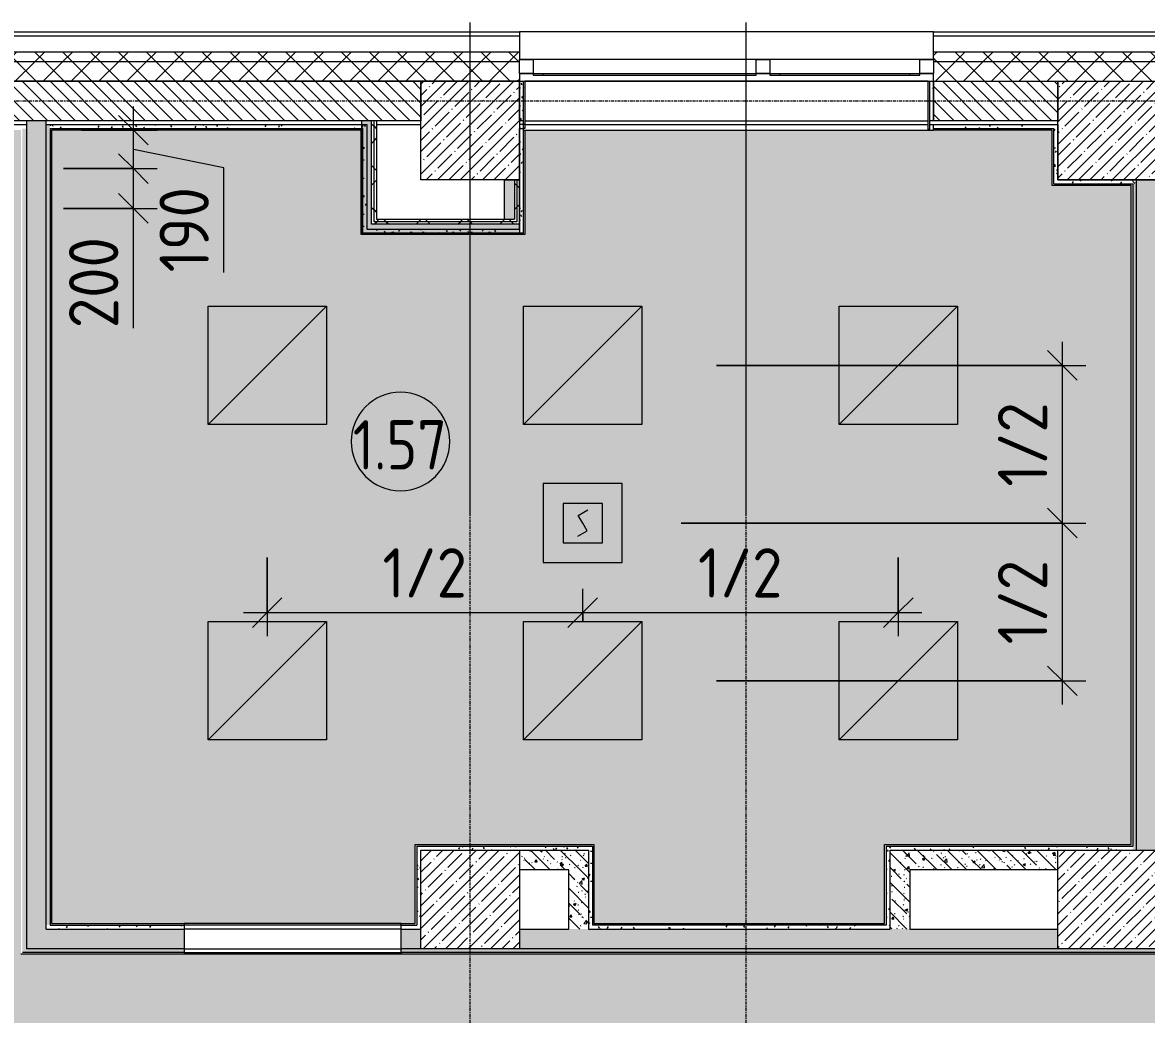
# Model space of a CAD drawing. Header units: millimetres. Extents: x 35928 to 232966, y -8553 to 29000.
# Drawn here: x 68290 to 73990, y 22366 to 27398 of the extents above; entities that cross this region are included whole.
import ezdxf

# ---------------------------------------------------------------- set-up
doc = ezdxf.new("R2010")
doc.units = ezdxf.units.MM
doc.linetypes.add('Осевая', pattern=[31.75, 6.35, -4.7625, 15.875, -4.7625])
for name, color, linetype, lineweight in [('A-ANNO-DIMS', 7, 'Continuous', 9), ('A-ANNO-DIMS-100', 7, 'Continuous', 9), ('A-ANNO-NOTE', 7, 'Continuous', 9), ('A-AREA-IDEN', 7, 'Continuous', 9), ('A-GLAZ', 7, 'Continuous', 9), ('A-GLAZ-1', 7, 'Continuous', 13), ('A-WALL', 7, 'Continuous', 9), ('I-WALL', 7, 'Continuous', 9), ('Q-SPCQ', 7, 'Continuous', 9), ('S-COLS', 7, 'Continuous', 9), ('Оси', 7, 'Continuous', 9), ('Оси-2', 7, 'Осевая', 9)]:
    doc.layers.add(name, color=color, linetype=linetype, lineweight=lineweight)
for name, color, linetype, lineweight, true_color in [('A-CLNG-1', 7, 'Continuous', 9, 0xeaeaea), ('A-WALL-1', 7, 'Continuous', 9, 0x3c3c3c), ('A-WALL-2', 7, 'Continuous', 9, 0x535353), ('A-WALL-FNSH-1', 7, 'Continuous', 9, 0x3c3c3c), ('I-WALL-1', 7, 'Continuous', 9, 0x535353), ('Q-SPCQ-4', 1, 'Continuous', 9, 0xff0000), ('S-COLS-1', 9, 'Continuous', 9, 0x808080), ('S-COLS-2', 7, 'Continuous', 9, 0x3c3c3c)]:
    doc.layers.add(name, color=color, linetype=linetype, lineweight=lineweight, true_color=true_color)
doc.layers.add('A-CLNG-PATT-1', color=7, linetype='Continuous', lineweight=9, transparency=1)
doc.styles.add('GOST Common', font='GOST_Common.ttf', dxfattribs={"width": 0.9, "height": 250})
doc.styles.add('ISOCPEUR', font='isocpeur.ttf', dxfattribs={"width": 0.9, "height": 250})
doc.dimstyles.new('ISO-2_5_0_9К_БОЛЬШОЙ', dxfattribs={"dimscale": 304.8, "dimtxt": 248.995294, "dimasz": 0.492126, "dimexe": 0.393701, "dimexo": 0.984252, "dimgap": 0, "dimtad": 1, "dimdec": 0, "dimrnd": 10, "dimzin": 0, "dimdsep": 46, "dimtxsty": 'ISOCPEUR', "dimblk1": 'OBLIQUE', "dimblk2": 'OBLIQUE', "dimsah": 1, "dimcen": 0.09, "dimdle": 0.393701, "dimazin": 0, "dimtfac": 1, "dimtdec": 4, "dimtix": 1, "dimtmove": 0, "dimatfit": 3, "dimfxl": 1, "dimtvp": 1, "dimtolj": 1, "dimtzin": 0, "dimarcsym": 2})
doc.dimstyles.new('ISO-2_5_0_9К_БОЛЬШОЙ_1', dxfattribs={"dimscale": 304.8, "dimtxt": 248.995294, "dimasz": 0.492126, "dimexe": 0.393701, "dimexo": 0.984252, "dimgap": 0, "dimtad": 1, "dimdec": 0, "dimrnd": 10, "dimzin": 0, "dimdsep": 46, "dimtxsty": 'ISOCPEUR', "dimblk1": 'OBLIQUE', "dimblk2": 'OBLIQUE', "dimsah": 1, "dimcen": 0.09, "dimdle": 0.393701, "dimazin": 0, "dimtfac": 1, "dimtdec": 4, "dimtix": 1, "dimtmove": 1, "dimatfit": 3, "dimfxl": 1, "dimtvp": 1, "dimtolj": 1, "dimtzin": 0, "dimarcsym": 2})
pattern_1 = [(135, (0, 0), (-75.43415, -75.43415), [106.68, -17.78, 3.556, -17.78]), (135, (0, 75.39), (-75.43415, -75.43415), []), (50, (0, 0), (127.52922, -11.15758), [13.335, -146.685]), (355, (0, 0), (-24.66966, 133.74002), [10.668, -117.348]), (100.451, (10.63, -0.93), (102.85973, 122.58178), [11.333, -124.663]), (46.184, (0, 35.56), (189.75516, -29.43036), [20.002, -220.027]), (96.636, (15.81, 33.1), (166.1822, 173.1996), [17, -186.995]), (351.184, (0, 35.56), (166.18393, 173.19757), [16.002, -176.022]), (21, (17.78, 26.67), (106.13027, -71.58603), [13.335, -146.685]), (326, (17.78, 26.67), (43.26188, 128.93175), [10.668, -117.348]), (71.451, (26.62, 20.7), (149.39198, 57.34505), [11.333, -124.663]), (37.5, (0, 0), (2.162228, 59.188357), [3.353, -112.573, 3.353, -115.773, -117.792]), (37.5, (0, 0), (2.162228, 59.188357), [-235.052, 3.353, -114.44]), (7.5, (0, 0), (46.773857, 70.126152), [3.353, -64.567, 3.353, -109.906, -44.894]), (7.5, (0, 0), (46.773857, 70.126152), [-181.178, 3.353, -41.542]), (327.5, (-39.65, 0), (94.91367, -4.010093), [3.353, -41.097, 3.353, -135.331, -184.023]), (327.5, (-39.65, 0), (94.91367, -4.010093), [-183.134, 3.353, -180.67]), (317.5, (-57.43, 0), (103.69057, 17.79882), [3.353, -54.432, 3.353, -88.748, -130.683]), (317.5, (-57.43, 0), (103.69057, 17.79882), [-149.885, 3.353, -127.33])]
pattern_2 = [(45, (0, 0), (-57.02463, 57.02463), []), (45, (57.025, 0), (-57.02463, 57.02463), [100.806, -20.161, 3.353, -16.808])]
pattern_3 = [(45, (0, 0), (-70.71068, 70.71068), []), (135, (0, 0), (-70.71068, -70.71068), [])]
pattern_4 = [(0, (0, 0), (121.92, 30.48), [10.058, -81.382, 10.058, -81.382, -487.68]), (0, (0, 0), (121.92, 30.48), [-182.88, 10.058, -172.822, 10.058, -81.382, -213.36]), (0, (0, 0), (121.92, 30.48), [-457.2, 10.058, -50.902, 10.058, -142.342]), (120, (45.72, 15.24), (-87.356454, 90.345817), [10.058, -81.382, 10.058, -81.382, -487.68]), (120, (45.72, 15.24), (-87.356454, 90.345817), [-182.88, 10.058, -172.822, 10.058, -81.382, -213.36]), (120, (45.72, 15.24), (-87.356454, 90.345817), [-457.2, 10.058, -50.902, 10.058, -142.342]), (240, (60.96, 76.2), (-34.563546, -120.825817), [10.058, -81.382, 10.058, -81.382, -487.68]), (240, (60.96, 76.2), (-34.563546, -120.825817), [-182.88, 10.058, -172.822, 10.058, -81.382, -213.36]), (240, (60.96, 76.2), (-34.563546, -120.825817), [-457.2, 10.058, -50.902, 10.058, -142.342])]
pattern_5 = [(45, (0, 0), (-106.06602, 106.06602), []), (135, (0, 0), (-106.06602, -106.06602), [])]

# ---------------------------------------------------------------- blocks, each defined once
blk = doc.blocks.new('BSC_Колонна _Прямоугольная - 500х500-V22-Сводный план потолков 1 этажа в осях 12-23')
at = {"layer": 'S-COLS-1'}
h = blk.add_hatch(dxfattribs=at)
h.set_pattern_fill('FP_33', color=256, style=0, pattern_type=2)
h.set_pattern_definition([(45, (-73790, -22950), (-57.02463, 57.02463), []), (45, (-73732.975, -22950), (-57.02463, 57.02463), [100.806, -20.161, 3.353, -16.808])])
h.paths.add_polyline_path([(-250, -250), (250, -250), (250, 250), (-250, 250), (-250, 49.8)])
at = {"layer": 'S-COLS-2'}
for p, q in [((-250, 250), (250, 250)), ((-250, -250), (-250, 250)), ((250, 250), (250, -250)), ((250, -250), (-250, -250))]:
    blk.add_line(p, q, dxfattribs=at)
blk = doc.blocks.new('BSC_Колонна _Прямоугольная - 500х500-V23-Сводный план потолков 1 этажа в осях 12-23')
at = {"layer": 'S-COLS-1'}
h = blk.add_hatch(dxfattribs=at)
h.set_pattern_fill('FP_34', color=256, style=0, pattern_type=2)
h.set_pattern_definition([(45, (-70560, -22950), (-57.02463, 57.02463), []), (45, (-70502.975, -22950), (-57.02463, 57.02463), [100.806, -20.161, 3.353, -16.808])])
h.paths.add_polyline_path([(-250, -250), (250, -250), (250, 250), (-250, 250), (-250, 49.8)])
at = {"layer": 'S-COLS-2'}
for p, q in [((-250, 250), (250, 250)), ((-250, -250), (-250, 250)), ((250, 250), (250, -250)), ((250, -250), (-250, -250))]:
    blk.add_line(p, q, dxfattribs=at)
blk = doc.blocks.new('120_Окно_СКБ_2Ст - 120_Окно_СКБ_2Ст 2100х2400 _мал створка справа_-19092174-Сводный план потолков 1 этажа в осях 12-23')
at = {"layer": 'A-GLAZ'}
for p, q in [((1050, -5), (-1050, -5)), ((-1050, -75), (1050, -75))]:
    blk.add_line(p, q, dxfattribs=at)
at = {"layer": 'A-GLAZ-1'}
for p, q in [((-1050, -75), (-1050, -5)), ((-1050, -5), (-980, -5)), ((-980, -5), (-980, -75)), ((150, -75), (150, -5)), ((150, -5), (220, -5)), ((220, -5), (220, -75)), ((980, -75), (980, -5)), ((980, -5), (1050, -5)), ((1050, -5), (1050, -75)), ((-980, -75), (-1050, -75)), ((-980, -75), (-980, -85)), ((-980, -85), (150, -85)), ((-930, -85), (-930, -75)), ((100, -85), (100, -75)), ((220, -75), (150, -75)), ((150, -85), (150, -75)), ((220, -75), (220, -85)), ((220, -85), (980, -85)), ((270, -85), (270, -75)), ((930, -85), (930, -75)), ((1050, -75), (980, -75)), ((980, -85), (980, -75))]:
    blk.add_line(p, q, dxfattribs=at)
blk = doc.blocks.new('Извещатель потолочный - Монтируемые на перекрытии-30363648-Сводный план потолков 1 этажа в осях 12-23')
at = {"layer": 'Q-SPCQ'}
for p, q in [((-300, 300), (-300, -100)), ((100, 300), (-300, 300)), ((100, -100), (100, 300)), ((0, 200), (-200, 200)), ((-200, 200), (-200, 0)), ((0, 0), (0, 200)), ((-122.5, 139), (-74.9, 166.5)), ((-100, 100), (-122.5, 139)), ((-125.1, 33.5), (-77.5, 61)), ((-77.5, 61), (-100, 100)), ((-200, 0), (0, 0)), ((-300, -100), (100, -100))]:
    blk.add_line(p, q, dxfattribs=at)
blk = doc.blocks.new('Марка_Помещения - Номер-25198446-Сводный план потолков 1 этажа в осях 12-23')
at = {"layer": 'A-AREA-IDEN'}
for start, end in [(360, 180), (180, 360)]:
    blk.add_arc((0, 0), 2.5, start, end, dxfattribs=at)
blk = doc.blocks.new('DIMBLOCK64-Сводный план потолков 1 этажа в осях 12-23')
at = {"layer": 'A-ANNO-DIMS-100', "lineweight": 20}
for p, q in [((68852.6, 26657), (68777.6, 26732)), ((68852.6, 26657), (68927.6, 26582)), ((68852.6, 26454.8), (68777.6, 26529.8)), ((68852.6, 26454.8), (68927.6, 26379.8))]:
    blk.add_line(p, q, dxfattribs=at)
at = {"layer": 'A-ANNO-DIMS-100'}
for p, q in [((68497.3, 26657), (68972.6, 26657)), ((68852.6, 26657), (68497.3, 26657)), ((68852.6, 26334.8), (68852.6, 26657)), ((68852.6, 26421.5), (68852.6, 26555.9)), ((68497.3, 26454.8), (68972.6, 26454.8)), ((68852.6, 26454.8), (68497.3, 26454.8)), ((68852.6, 25847.5), (68852.6, 26421.5))]:
    blk.add_line(p, q, dxfattribs=at)
at = {"layer": 'A-ANNO-DIMS-100', "color": 0, "insert": (68526, 25847.5), "char_height": 250, "width": 568.858, "attachment_point": 1, "rotation": 90, "line_spacing_factor": 1.149209, "style": 'ISOCPEUR'}
blk.add_mtext('200', dxfattribs=at)
blk = doc.blocks.new('_Oblique')
at = {"color": 0, "linetype": 'ByBlock', "lineweight": -2}
blk.add_line((-0.5, -0.5), (0.5, 0.5), dxfattribs=at)
blk = doc.blocks.new('DIMBLOCK65-Сводный план потолков 1 этажа в осях 12-23')
at = {"layer": 'A-ANNO-DIMS-100'}
for p, q in [((68852.6, 26657), (68852.6, 26972)), ((68590, 26852), (68972.6, 26852)), ((68852.6, 26852), (68590, 26852)), ((69311.4, 26661.6), (68852.6, 26754.5)), ((68497.3, 26657), (68972.6, 26657)), ((68852.6, 26657), (68497.3, 26657)), ((69311.4, 26130.6), (69311.4, 26661.6))]:
    blk.add_line(p, q, dxfattribs=at)
at = {"layer": 'A-ANNO-DIMS-100', "lineweight": 20}
for p, q in [((68852.6, 26852), (68777.6, 26927)), ((68852.6, 26852), (68927.6, 26777)), ((68852.6, 26657), (68777.6, 26732)), ((68852.6, 26657), (68927.6, 26582))]:
    blk.add_line(p, q, dxfattribs=at)
at = {"layer": 'A-ANNO-DIMS-100', "color": 0, "insert": (68984.8, 26130.6), "char_height": 250, "width": 517.144, "attachment_point": 1, "rotation": 90, "line_spacing_factor": 1.149209, "style": 'ISOCPEUR'}
blk.add_mtext('190', dxfattribs=at)
blk = doc.blocks.new('DIMBLOCK118-Сводный план потолков 1 этажа в осях 12-23')
at = {"layer": 'A-ANNO-DIMS-100'}
for p, q in [((69531, 24684.4), (69531, 24284.7)), ((69531, 24404.7), (69531, 24684.4)), ((71131, 24359), (71131, 24524.7)), ((69411, 24404.7), (71131, 24404.7)), ((71131, 24404.7), (71131, 24359))]:
    blk.add_line(p, q, dxfattribs=at)
at = {"layer": 'A-ANNO-DIMS-100', "lineweight": 20}
for p, q in [((69531, 24404.7), (69606, 24479.7)), ((71131, 24404.7), (71206, 24479.7)), ((69531, 24404.7), (69456, 24329.7)), ((71131, 24404.7), (71056, 24329.7))]:
    blk.add_line(p, q, dxfattribs=at)
at = {"layer": 'A-ANNO-DIMS-100', "color": 0, "insert": (70115.5, 24731.4), "char_height": 250, "width": 517.144, "attachment_point": 1, "line_spacing_factor": 1.149209, "style": 'ISOCPEUR'}
blk.add_mtext('1/2', dxfattribs=at)
blk = doc.blocks.new('DIMBLOCK119-Сводный план потолков 1 этажа в осях 12-23')
at = {"layer": 'A-ANNO-DIMS-100'}
for p, q in [((72731, 24684.4), (72731, 24284.7)), ((72731, 24404.7), (72731, 24684.4)), ((71131, 24359), (71131, 24524.7)), ((71131, 24404.7), (72851, 24404.7)), ((71131, 24404.7), (71131, 24359))]:
    blk.add_line(p, q, dxfattribs=at)
at = {"layer": 'A-ANNO-DIMS-100', "lineweight": 20}
for p, q in [((71131, 24404.7), (71206, 24479.7)), ((72731, 24404.7), (72806, 24479.7)), ((71131, 24404.7), (71056, 24329.7)), ((72731, 24404.7), (72656, 24329.7))]:
    blk.add_line(p, q, dxfattribs=at)
at = {"layer": 'A-ANNO-DIMS-100', "color": 0, "insert": (71715.5, 24731.4), "char_height": 250, "width": 517.144, "attachment_point": 1, "line_spacing_factor": 1.149209, "style": 'ISOCPEUR'}
blk.add_mtext('1/2', dxfattribs=at)
blk = doc.blocks.new('DIMBLOCK120-Сводный план потолков 1 этажа в осях 12-23')
at = {"layer": 'A-ANNO-DIMS-100', "lineweight": 20}
for p, q in [((73563.1, 24859), (73488.1, 24934)), ((73563.1, 24859), (73638.1, 24784)), ((73563.1, 24059), (73488.1, 24134)), ((73563.1, 24059), (73638.1, 23984))]:
    blk.add_line(p, q, dxfattribs=at)
at = {"layer": 'A-ANNO-DIMS-100'}
for p, q in [((71631, 24859), (73683.1, 24859)), ((73563.1, 24859), (71631, 24859)), ((73563.1, 23939), (73563.1, 24859)), ((71809.3, 24059), (73683.1, 24059)), ((73563.1, 24059), (71809.3, 24059))]:
    blk.add_line(p, q, dxfattribs=at)
at = {"layer": 'A-ANNO-DIMS-100', "color": 0, "insert": (73236.5, 24243.5), "char_height": 250, "width": 517.144, "attachment_point": 1, "rotation": 90, "line_spacing_factor": 1.149209, "style": 'ISOCPEUR'}
blk.add_mtext('1/2', dxfattribs=at)
blk = doc.blocks.new('DIMBLOCK121-Сводный план потолков 1 этажа в осях 12-23')
at = {"layer": 'A-ANNO-DIMS-100'}
for p, q in [((73563.1, 24859), (73563.1, 25779)), ((71809.3, 25659), (73683.1, 25659)), ((73563.1, 25659), (71809.3, 25659)), ((71631, 24859), (73683.1, 24859)), ((73563.1, 24859), (71631, 24859))]:
    blk.add_line(p, q, dxfattribs=at)
at = {"layer": 'A-ANNO-DIMS-100', "lineweight": 20}
for p, q in [((73563.1, 25659), (73488.1, 25734)), ((73563.1, 25659), (73638.1, 25584)), ((73563.1, 24859), (73488.1, 24934)), ((73563.1, 24859), (73638.1, 24784))]:
    blk.add_line(p, q, dxfattribs=at)
at = {"layer": 'A-ANNO-DIMS-100', "color": 0, "insert": (73236.5, 25043.5), "char_height": 250, "width": 517.144, "attachment_point": 1, "rotation": 90, "line_spacing_factor": 1.149209, "style": 'ISOCPEUR'}
blk.add_mtext('1/2', dxfattribs=at)

msp = doc.modelspace()

# ---------------------------------------------------------------- hatches: boundary and pattern name
at = {"layer": 'A-CLNG-PATT-1'}
h = msp.add_hatch(color=256, dxfattribs=at)
h.paths.add_polyline_path([(81902.3, 20178), (83295.5, 20178), (83295.5, 20188), (83315.5, 20188), (83315.5, 20178), (84490.7, 20178), (84490.7, 21652), (82302, 21652), (82302, 22672), (68282, 22672), (68282, 25864.5), (68266.1, 25822.6), (68238.7, 25782.9), (68202.6, 25750.9), (68159.9, 25728.5), (68113.1, 25717), (68064.9, 25717), (68018.1, 25728.5), (67975.4, 25750.9), (67939.3, 25782.9), (67911.9, 25822.6), (67894.8, 25867.6), (67889, 25915.5), (67894.8, 25963.4), (67911.9, 26008.4), (67939.3, 26048.1), (67975.4, 26080.1), (68018.1, 26102.5), (68064.9, 26114), (68113.1, 26114), (68159.9, 26102.5), (68202.6, 26080.1), (68238.7, 26048.1), (68266.1, 26008.4), (68282, 25966.5), (68282, 26852), (68202, 26852), (68202, 26860), (67111, 26860), (67110, 26852), (66788, 26852), (66788, 26472), (66132, 26472), (66132, 26859), (60788, 26859), (60788, 26472), (60132, 26472), (60132, 26852), (57578, 26852), (57578, 25558), (57958, 25558), (57958, 24978), (58130, 24978), (58130, 24970), (66788, 24970.5), (66788, 22672), (66288, 22672), (66288, 21178), (78707.8, 21178), (78707.8, 20178), (81730, 20178)])
h.paths.add_polyline_path([(78700.8, 21925), (78695, 21877.1), (78677.9, 21832.1), (78650.5, 21792.4), (78614.4, 21760.4), (78571.7, 21738), (78524.9, 21726.5), (78476.7, 21726.5), (78429.9, 21738), (78387.2, 21760.4), (78351.1, 21792.4), (78323.7, 21832.1), (78306.6, 21877.1), (78300.8, 21925), (78306.6, 21972.9), (78323.7, 22017.9), (78351.1, 22057.6), (78387.2, 22089.6), (78429.9, 22112), (78476.7, 22123.5), (78524.9, 22123.5), (78571.7, 22112), (78614.4, 22089.6), (78650.5, 22057.6), (78677.9, 22017.9), (78695, 21972.9), (78697.2, 21954.9)])
h.paths.add_polyline_path([(78876.7, 21726.5), (78829.9, 21738), (78787.2, 21760.4), (78751.1, 21792.4), (78723.7, 21832.1), (78706.6, 21877.1), (78700.8, 21925), (78706.6, 21972.9), (78723.7, 22017.9), (78751.1, 22057.6), (78787.2, 22089.6), (78829.9, 22112), (78876.7, 22123.5), (78924.9, 22123.5), (78971.7, 22112), (79014.4, 22089.6), (79050.5, 22057.6), (79077.9, 22017.9), (79095, 21972.9), (79100.8, 21925), (79095, 21877.1), (79077.9, 21832.1), (79050.5, 21792.4), (79014.4, 21760.4), (78971.7, 21738), (78924.9, 21726.5)])
h = msp.add_hatch(color=256, dxfattribs=at)
h.paths.add_polyline_path([(84380, 20178), (84490.7, 20178), (84490.7, 21652), (82302, 21652), (82302, 22672), (68282, 22672), (68282, 26852), (68202, 26852), (68202, 26860), (67111, 26860), (67110, 26852), (66788, 26852), (66788, 26472), (66132, 26472), (66132, 26859), (60788, 26859), (60788, 26472), (60132, 26472), (60132, 26852), (57578, 26852), (57578, 25558), (57958, 25558), (57958, 24978), (58130, 24978), (58130, 24950), (60770, 24950), (60770, 24955), (61865, 24955), (61865, 24950), (61935, 24950), (61935, 24955), (63055, 24955), (63055, 24950), (63125, 24950), (63125, 24955), (64245, 24955), (64245, 24950), (64315, 24950), (64315, 24955), (65435, 24955), (65435, 24950), (65505, 24950), (65505, 24955), (66590, 24955), (66590, 24950), (66760, 24950), (66760, 24960), (66780, 24960), (66780, 24970.5), (66788, 24970.5), (66788, 22672), (66288, 22672), (66288, 21178), (78707.8, 21178), (78707.8, 20178), (83295.5, 20178), (83295.5, 20188), (83315.5, 20188), (83315.5, 20178), (83430, 20178)])
h.paths.add_polyline_path([(58130, 24810), (58140, 24810.4), (58140, 24850), (58130, 24850)])
h.paths.add_polyline_path([(60600, 24830), (60610, 24830), (60610, 24850), (60600, 24850)])
msp.add_hatch(color=256, dxfattribs=at).paths.add_polyline_path([(71209.8, 22828), (72662, 22828), (72662, 23228), (73912, 23228), (73912, 26572), (73512, 26572), (73512, 26852), (70838, 26852), (70838, 26322), (70007.6, 26322), (70007.6, 26852), (68438, 26851.9), (68438, 22828), (70282, 22828), (70282, 23228), (71188, 23228), (71188.3, 22828)])
at = {"layer": 'A-WALL'}
h = msp.add_hatch(dxfattribs=at)
h.set_pattern_fill('FP_17', color=256, style=0, pattern_type=2)
h.set_pattern_definition(pattern_3)
h.paths.add_polyline_path([(84490.7, 27200), (84490.7, 27250), (80350, 27250), (80350, 27200), (83354.8, 27200)])
h.paths.add_polyline_path([(76350, 27200), (77250, 27200), (77250, 27250), (76350, 27250), (76350, 27210)])
h.paths.add_polyline_path([(74250, 27200), (74250, 27250), (72910, 27250), (72910, 27200), (73913.4, 27200)])
h.paths.add_polyline_path([(70810, 27200), (70810, 27250), (68210, 27250), (68210, 27200), (70282, 27200)])
h.paths.add_polyline_path([(67110, 27200), (67110, 27250), (66160, 27250), (66160, 27200), (66650.7, 27200)])
h.paths.add_polyline_path([(60840.6, 27200), (61060, 27200), (61060, 27250), (60005, 27250), (60005, 27200), (60114.4, 27200)])
h.paths.add_polyline_path([(57705, 27200), (57705, 27250), (56860, 27250), (56860, 27200), (57209.3, 27200)])
h.paths.add_polyline_path([(54760, 27200), (54760, 27250), (53860, 27250), (53860, 27200), (54304.3, 27200)])
h.paths.add_polyline_path([(51399.2, 27200), (51760, 27200), (51760, 27250), (50860, 27250), (50860, 27200)])
h.paths.add_polyline_path([(48760, 27200), (48760, 27250), (47660, 27250), (47660, 27200), (48494.1, 27200)])
h.paths.add_polyline_path([(44560, 27200), (44560, 27250), (42160, 27250), (42160, 27200), (44136.6, 27200)])
h = msp.add_hatch(dxfattribs=at)
h.set_pattern_fill('FP_17', color=256, style=0, pattern_type=2)
h.set_pattern_definition(pattern_3)
h.paths.add_polyline_path([(84490.7, 27100), (84490.7, 27200), (80350, 27200), (80350, 27100), (83354.8, 27100)])
h.paths.add_polyline_path([(77250, 27100), (77250, 27200), (76350, 27200), (76350, 27100), (76818.4, 27100)])
h.paths.add_polyline_path([(74040, 27100), (74250, 27100), (74250, 27200), (72910, 27200), (72910, 27100), (73913.4, 27100)])
h.paths.add_polyline_path([(70310, 27100), (70810, 27100), (70810, 27200), (68210, 27200), (68210, 27100), (70282, 27100)])
h.paths.add_polyline_path([(67060, 27100), (67110, 27100), (67110, 27200), (66160, 27200), (66160, 27100), (66760, 27100)])
h.paths.add_polyline_path([(60840.6, 27100), (61060, 27100), (61060, 27200), (60005, 27200), (60005, 27100), (60760, 27100)])
h.paths.add_polyline_path([(57705, 27100), (57705, 27200), (56860, 27200), (56860, 27100), (57209.3, 27100)])
h.paths.add_polyline_path([(54760, 27100), (54760, 27200), (53860, 27200), (53860, 27100), (54304.3, 27100)])
h.paths.add_polyline_path([(51760, 27100), (51760, 27200), (50860, 27200), (50860, 27100), (51399.2, 27100)])
h.paths.add_polyline_path([(48160, 27100), (48760, 27100), (48760, 27200), (47660, 27200), (47660, 27100)])
h.paths.add_polyline_path([(44560, 27100), (44560, 27200), (42160, 27200), (42160, 27100), (44136.6, 27100)])
h = msp.add_hatch(dxfattribs=at)
h.set_pattern_fill('FP_21', color=256, style=0, pattern_type=2)
h.set_pattern_definition([(135, (0, 0), (-35.35534, -35.35534), [])])
h.paths.add_polyline_path([(80449.7, 26900), (80650, 26900), (80650, 27100), (80350, 27100), (80350, 26900)])
h.paths.add_polyline_path([(76350, 26900), (76750, 26900), (76750, 27100), (76350, 27100)])
h.paths.add_polyline_path([(73540, 26900), (73540, 27100), (72910, 27100), (72910, 26900), (73187.1, 26900)])
h.paths.add_polyline_path([(74040, 26900), (74250, 26900), (74250, 27100), (74040, 27100)])
h.paths.add_polyline_path([(68410, 26900), (70310, 26900), (70310, 27100), (68206, 27100), (68206, 26900), (68310, 26900)])
h.paths.add_polyline_path([(66760, 26900), (67060, 26900), (67060, 27100), (66760, 27100)])
h.paths.add_polyline_path([(61060, 26900), (61060, 27100), (60760, 27100), (60760, 26900), (60840.6, 26900)])
h.paths.add_polyline_path([(60160, 26900), (60160, 27100), (60005, 27100), (60005, 26900), (60114.4, 26900)])
h.paths.add_polyline_path([(57550, 26900), (57705, 26900), (57705, 27100), (56860, 27100), (56860, 26900), (57350, 26900)])
h.paths.add_polyline_path([(53860, 26900), (54160, 26900), (54160, 27100), (53860, 27100)])
h.paths.add_polyline_path([(51600, 26900), (51760, 26900), (51760, 27100), (50860, 27100), (50860, 26900), (51400, 26900)])
h.paths.add_polyline_path([(47660, 26900), (48160, 26900), (48160, 27100), (47660, 27100)])
h.paths.add_polyline_path([(44560, 26900), (44560, 27100), (42760, 27100), (42760, 26900), (44136.6, 26900)])
at = {"layer": 'I-WALL'}
h = msp.add_hatch(dxfattribs=at)
h.set_pattern_fill('FP_58', color=256, style=0, pattern_type=2)
h.set_pattern_definition(pattern_4)
h.paths.add_polyline_path([(70830, 26900), (70830, 27100), (70810, 27100), (70810, 26900)])
h = msp.add_hatch(dxfattribs=at)
h.set_pattern_fill('FP_58', color=256, style=0, pattern_type=2)
h.set_pattern_definition(pattern_4)
h.paths.add_polyline_path([(72910, 26900), (72910, 27100), (72890, 27100), (72890, 26900)])
h = msp.add_hatch(dxfattribs=at)
h.set_pattern_fill('FP_58', color=256, style=0, pattern_type=2)
h.set_pattern_definition(pattern_4)
h.paths.add_polyline_path([(67111, 26860), (67110, 26880), (66780, 26880), (66780, 26860), (67110, 26860)])
h.paths.add_polyline_path([(68310, 26860), (68310, 26880), (68210, 26880), (68210, 26860), (68290, 26860)])
h = msp.add_hatch(dxfattribs=at)
h.set_pattern_fill('FP_58', color=256, style=0, pattern_type=2)
h.set_pattern_definition(pattern_4)
h.paths.add_polyline_path([(68290, 22680), (68310, 22680), (68310, 26860), (68290, 26860), (68290, 22999.8)])
h = msp.add_hatch(dxfattribs=at)
h.set_pattern_fill('FP_22', color=256, style=0, pattern_type=2)
h.set_pattern_definition(pattern_1)
h.paths.add_polyline_path([(68410, 22800), (68410, 26900), (68310, 26900), (68310, 22800)])
h = msp.add_hatch(dxfattribs=at)
h.set_pattern_fill('FP_58', color=256, style=0, pattern_type=2)
h.set_pattern_definition(pattern_4)
h.paths.add_polyline_path([(68410, 22820), (68430, 22820), (68430, 26880), (68410, 26880), (68410, 22999.8)])
h = msp.add_hatch(dxfattribs=at)
h.set_pattern_fill('FP_58', color=256, style=0, pattern_type=2)
h.set_pattern_definition(pattern_4)
h.paths.add_polyline_path([(70015.6, 26860), (70035.6, 26860), (70035.6, 26880), (68430, 26880), (68430, 26860), (70007.6, 26860)])
for points in [[(70010.6, 26375), (70060.6, 26375), (70060.6, 26900), (70010.6, 26900), (70010.6, 26387.5)], [(70735, 26400), (70785, 26400), (70785, 26600), (70735, 26600)], [(70810, 26325), (70810, 26375), (70010.6, 26375), (70010.6, 26325), (70282, 26325)]]:
    msp.add_hatch(color=256, dxfattribs=at).paths.add_polyline_path(points)
h = msp.add_hatch(dxfattribs=at)
h.set_pattern_fill('FP_58', color=256, style=0, pattern_type=2)
h.set_pattern_definition(pattern_4)
h.paths.add_polyline_path([(70015.6, 26330), (70035.6, 26330), (70035.6, 26860), (70015.6, 26860), (70015.6, 26714.3)])
h = msp.add_hatch(dxfattribs=at)
h.set_pattern_fill('FP_66', color=256, style=0, pattern_type=2)
h.set_pattern_definition(pattern_5)
h.paths.add_polyline_path([(70073.1, 26387.5), (70073.1, 26900), (70060.6, 26900), (70060.6, 26387.5)])
h = msp.add_hatch(dxfattribs=at)
h.set_pattern_fill('FP_66', color=256, style=0, pattern_type=2)
h.set_pattern_definition(pattern_5)
h.paths.add_polyline_path([(70085.6, 26400), (70085.6, 26900), (70073.1, 26900), (70073.1, 26400)])
h = msp.add_hatch(dxfattribs=at)
h.set_pattern_fill('FP_58', color=256, style=0, pattern_type=2)
h.set_pattern_definition(pattern_4)
h.paths.add_polyline_path([(70810, 26350), (70830, 26350), (70830, 26860), (70810, 26860), (70810, 26714.3)])
h = msp.add_hatch(dxfattribs=at)
h.set_pattern_fill('FP_58', color=256, style=0, pattern_type=2)
h.set_pattern_definition(pattern_4)
h.paths.add_polyline_path([(70838, 26860), (70838, 26880), (70830, 26880), (70830, 26860)])
h.paths.add_polyline_path([(73540, 26860), (73540, 26880), (72910, 26880), (72910, 26860), (73520, 26860)])
h = msp.add_hatch(dxfattribs=at)
h.set_pattern_fill('FP_58', color=256, style=0, pattern_type=2)
h.set_pattern_definition(pattern_4)
h.paths.add_polyline_path([(73520, 26580), (73540, 26580), (73540, 26860), (73520, 26860), (73520, 26714.3)])
h = msp.add_hatch(dxfattribs=at)
h.set_pattern_fill('FP_66', color=256, style=0, pattern_type=2)
h.set_pattern_definition(pattern_5)
h.paths.add_polyline_path([(70797.5, 26400), (70797.5, 26600), (70785, 26600), (70785, 26400)])
h = msp.add_hatch(dxfattribs=at)
h.set_pattern_fill('FP_66', color=256, style=0, pattern_type=2)
h.set_pattern_definition(pattern_5)
h.paths.add_polyline_path([(70797.5, 26387.5), (70810, 26387.5), (70810, 26600), (70797.5, 26600), (70797.5, 26400)])
h = msp.add_hatch(dxfattribs=at)
h.set_pattern_fill('FP_58', color=256, style=0, pattern_type=2)
h.set_pattern_definition(pattern_4)
h.paths.add_polyline_path([(73940, 26580), (73940, 26600), (73540, 26600), (73540, 26580), (73920, 26580)])
h = msp.add_hatch(dxfattribs=at)
h.set_pattern_fill('FP_58', color=256, style=0, pattern_type=2)
h.set_pattern_definition(pattern_4)
h.paths.add_polyline_path([(73920, 23200), (73940, 23200), (73940, 26580), (73920, 26580), (73920, 23220)])
h = msp.add_hatch(dxfattribs=at)
h.set_pattern_fill('FP_22', color=256, style=0, pattern_type=2)
h.set_pattern_definition(pattern_1)
h.paths.add_polyline_path([(74040, 23200), (74040, 26600), (73940, 26600), (73940, 23200)])
h = msp.add_hatch(dxfattribs=at)
h.set_pattern_fill('FP_66', color=256, style=0, pattern_type=2)
h.set_pattern_definition(pattern_5)
h.paths.add_polyline_path([(70797.5, 26387.5), (70797.5, 26400), (70073.1, 26400), (70073.1, 26387.5), (70282, 26387.5)])
h = msp.add_hatch(dxfattribs=at)
h.set_pattern_fill('FP_58', color=256, style=0, pattern_type=2)
h.set_pattern_definition(pattern_4)
h.paths.add_polyline_path([(70830, 26330), (70830, 26350), (70035.6, 26350), (70035.6, 26330), (70282, 26330)])
h = msp.add_hatch(dxfattribs=at)
h.set_pattern_fill('FP_66', color=256, style=0, pattern_type=2)
h.set_pattern_definition(pattern_5)
h.paths.add_polyline_path([(70810, 26375), (70810, 26387.5), (70060.6, 26387.5), (70060.6, 26375), (70282, 26375)])
h = msp.add_hatch(dxfattribs=at)
h.set_pattern_fill('FP_58', color=256, style=0, pattern_type=2)
h.set_pattern_definition(pattern_4)
h.paths.add_polyline_path([(71160, 23200), (71160, 23220), (70290, 23220), (70290, 23200), (70810, 23200)])
h = msp.add_hatch(dxfattribs=at)
h.set_pattern_fill('FP_58', color=256, style=0, pattern_type=2)
h.set_pattern_definition(pattern_4)
h.paths.add_polyline_path([(70290, 22820), (70310, 22820), (70310, 23200), (70290, 23200), (70290, 22828)])
h = msp.add_hatch(dxfattribs=at)
h.set_pattern_fill('FP_22', color=256, style=0, pattern_type=2)
h.set_pattern_definition(pattern_1)
h.paths.add_polyline_path([(71160, 23100), (71160, 23200), (70810, 23200), (70810, 23100), (71060, 23100)])
h = msp.add_hatch(dxfattribs=at)
h.set_pattern_fill('FP_58', color=256, style=0, pattern_type=2)
h.set_pattern_definition(pattern_4)
h.paths.add_polyline_path([(71160, 22820), (71180, 22820), (71180, 23220), (71160, 23220), (71160, 22999.8)])
h = msp.add_hatch(dxfattribs=at)
h.set_pattern_fill('FP_58', color=256, style=0, pattern_type=2)
h.set_pattern_definition(pattern_4)
h.paths.add_polyline_path([(73920, 23200), (73920, 23220), (72670, 23220), (72670, 23200), (73540, 23200)])
h = msp.add_hatch(dxfattribs=at)
h.set_pattern_fill('FP_58', color=256, style=0, pattern_type=2)
h.set_pattern_definition(pattern_4)
h.paths.add_polyline_path([(72670, 22800), (72690, 22800), (72690, 23200), (72670, 23200), (72670, 22820)])
h = msp.add_hatch(dxfattribs=at)
h.set_pattern_fill('FP_22', color=256, style=0, pattern_type=2)
h.set_pattern_definition(pattern_1)
h.paths.add_polyline_path([(72690, 23100), (73540, 23100), (73540, 23200), (72690, 23200)])
h = msp.add_hatch(dxfattribs=at)
h.set_pattern_fill('FP_22', color=256, style=0, pattern_type=2)
h.set_pattern_definition(pattern_1)
h.paths.add_polyline_path([(71160, 22800), (71160, 23100), (71060, 23100), (71060, 22800)])
h = msp.add_hatch(dxfattribs=at)
h.set_pattern_fill('FP_22', color=256, style=0, pattern_type=2)
h.set_pattern_definition(pattern_1)
h.paths.add_polyline_path([(72790, 22800), (72790, 23100), (72690, 23100), (72690, 22800)])
h = msp.add_hatch(dxfattribs=at)
h.set_pattern_fill('FP_58', color=256, style=0, pattern_type=2)
h.set_pattern_definition(pattern_4)
h.paths.add_polyline_path([(70310, 22800), (70310, 22820), (70210, 22820), (70210, 22800), (70282, 22800)])
h.paths.add_polyline_path([(68410, 22800), (69110, 22800), (69110, 22820), (68410, 22820)])
h = msp.add_hatch(dxfattribs=at)
h.set_pattern_fill('FP_58', color=256, style=0, pattern_type=2)
h.set_pattern_definition(pattern_4)
h.paths.add_polyline_path([(71160, 22800), (72670, 22800), (72670, 22820), (71160, 22820)])
h = msp.add_hatch(dxfattribs=at)
h.set_pattern_fill('FP_22', color=256, style=0, pattern_type=2)
h.set_pattern_definition(pattern_1)
h.paths.add_polyline_path([(82430, 22700), (82430, 22800), (82200, 22800), (82200, 22700), (82330, 22700)])
h.paths.add_polyline_path([(81150, 22700), (81250, 22700), (81250, 22800), (81150, 22800), (81150, 22796.4)])
h.paths.add_polyline_path([(80449.7, 22700), (80650, 22700), (80650, 22800), (78450, 22800), (78450, 22700), (78997.2, 22700)])
h.paths.add_polyline_path([(77250, 22700), (77350, 22700), (77350, 22800), (77250, 22800), (77250, 22709.1)])
h.paths.add_polyline_path([(76750, 22700), (76750, 22800), (75744.8, 22800), (75744.8, 22700), (76092.2, 22700)])
h.paths.add_polyline_path([(74644.8, 22700), (74644.8, 22800), (74040, 22800), (74040, 22700), (74639.6, 22700)])
h.paths.add_polyline_path([(73540, 22700), (73540, 22800), (70810, 22800), (70810, 22700), (73187.1, 22700)])
h.paths.add_polyline_path([(70210, 22700), (70310, 22700), (70310, 22800), (70210, 22800)])
h.paths.add_polyline_path([(68829.5, 22700), (69110, 22700), (69110, 22800), (68310, 22800), (68310, 22700)])
h = msp.add_hatch(dxfattribs=at)
h.set_pattern_fill('FP_58', color=256, style=0, pattern_type=2)
h.set_pattern_definition(pattern_4)
h.paths.add_polyline_path([(82330, 22680), (82330, 22700), (82200, 22700), (82200, 22680), (82310, 22680)])
h.paths.add_polyline_path([(81250, 22680), (81250, 22700), (78450, 22700), (78450, 22680), (81150, 22680)])
h.paths.add_polyline_path([(77250, 22680), (77350, 22680), (77350, 22700), (75744.8, 22700), (75744.8, 22680), (76750, 22680)])
h.paths.add_polyline_path([(74639.6, 22680), (74644.8, 22680), (74644.8, 22700), (70210, 22700), (70210, 22680), (74040, 22680)])
h.paths.add_polyline_path([(69110, 22680), (69110, 22700), (68310, 22700), (68310, 22680), (68829.5, 22680)])
at = {"layer": 'S-COLS-1'}
h = msp.add_hatch(dxfattribs=at)
h.set_pattern_fill('FP_1', color=256, style=0, pattern_type=2)
h.set_pattern_definition(pattern_2)
h.paths.add_polyline_path([(70310, 26600), (70810, 26600), (70810, 27100), (70310, 27100), (70310, 26714.3)])
h = msp.add_hatch(dxfattribs=at)
h.set_pattern_fill('FP_1', color=256, style=0, pattern_type=2)
h.set_pattern_definition(pattern_2)
h.paths.add_polyline_path([(73540, 26600), (74040, 26600), (74040, 27100), (73540, 27100), (73540, 26714.3)])

# ---------------------------------------------------------------- linework, layer by layer
at = {"layer": 'A-ANNO-NOTE'}
for p, q in [((69231, 25959), (69831, 25959)), ((69231, 25359), (69231, 25959)), ((69831, 25959), (69231, 25359)), ((69831, 25959), (69831, 25359)), ((70831, 25959), (71431, 25959)), ((70831, 25359), (70831, 25959)), ((71431, 25959), (70831, 25359)), ((71431, 25959), (71431, 25359)), ((72431, 25959), (73031, 25959)), ((72431, 25359), (72431, 25959)), ((73031, 25959), (72431, 25359)), ((73031, 25959), (73031, 25359)), ((69831, 25359), (69231, 25359)), ((71431, 25359), (70831, 25359)), ((73031, 25359), (72431, 25359)), ((69231, 24359), (69831, 24359)), ((69231, 23759), (69231, 24359)), ((69831, 24359), (69231, 23759)), ((69831, 24359), (69831, 23759)), ((70831, 24359), (71431, 24359)), ((70831, 23759), (70831, 24359)), ((71431, 24359), (70831, 23759)), ((71431, 24359), (71431, 23759)), ((72431, 24359), (73031, 24359)), ((72431, 23759), (72431, 24359)), ((73031, 24359), (72431, 23759)), ((73031, 24359), (73031, 23759)), ((69831, 23759), (69231, 23759)), ((71431, 23759), (70831, 23759)), ((73031, 23759), (72431, 23759))]:
    msp.add_line(p, q, dxfattribs=at)
at = {"layer": 'A-CLNG-1'}
for p, q in [((72882, 27100), (70838, 27100)), ((70838, 26900), (72882, 26900)), ((81902.3, 22672), (68282, 22672))]:
    msp.add_line(p, q, dxfattribs=at)
at = {"layer": 'A-WALL'}
for p, q in [((68210, 27330), (70810, 27330)), ((72910, 27330), (74250, 27330)), ((68210, 27250), (70810, 27250)), ((72910, 27250), (74250, 27250)), ((68210, 27200), (70810, 27200)), ((72910, 27200), (74250, 27200)), ((68206, 27100), (70310, 27100)), ((70810, 27100), (68210, 27100)), ((70310, 27100), (70310, 26900)), ((72910, 27100), (73540, 27100)), ((73540, 27100), (73540, 26900)), ((68430, 26860), (68430, 22820)), ((68430, 26860), (70015.6, 26860)), ((70015.6, 26330), (70015.6, 26860)), ((70060.6, 26375), (70060.6, 26900)), ((70073.1, 26387.5), (70073.1, 26900)), ((70838, 26880), (70830, 26880)), ((70830, 26330), (70830, 26860)), ((72910, 26860), (73520, 26860)), ((73520, 26580), (73520, 26860)), ((70785, 26600), (70785, 26400)), ((70797.5, 26600), (70797.5, 26387.5)), ((73520, 26580), (73920, 26580)), ((73920, 26580), (73920, 23220)), ((70810, 26375), (70060.6, 26375)), ((70797.5, 26387.5), (70073.1, 26387.5)), ((70290, 23220), (70290, 22820)), ((71180, 23220), (71180, 22820)), ((72670, 23220), (73920, 23220)), ((72670, 23220), (72670, 22820)), ((68430, 22820), (69110, 22820)), ((70210, 22820), (70290, 22820)), ((72670, 22820), (71180, 22820))]:
    msp.add_line(p, q, dxfattribs=at)
at = {"layer": 'A-WALL-1'}
for p, q in [((70810, 27330), (70810, 27210)), ((72910, 27210), (72910, 27330)), ((70810, 27140), (70810, 27100)), ((72910, 27100), (72910, 27140)), ((70810, 26900), (70810, 27100)), ((70810, 27100), (70830, 27100)), ((72890, 27100), (72910, 27100)), ((72910, 26900), (72910, 27100)), ((72910, 27100), (72910, 26900)), ((72910, 27100), (74270, 27100)), ((70310, 26900), (68206, 26900)), ((68210, 26880), (68310, 26880)), ((68310, 26900), (68310, 22700)), ((68410, 22800), (68410, 26900)), ((68410, 26880), (70035.6, 26880)), ((70010.6, 26325), (70010.6, 26900)), ((70035.6, 26880), (70035.6, 26350)), ((70085.6, 26900), (70085.6, 26400)), ((70830, 26900), (70810, 26900)), ((70810, 26350), (70810, 26860)), ((70810, 26860), (70830, 26860)), ((70838, 26880), (70838, 26860)), ((72910, 26900), (72890, 26900)), ((73540, 26900), (72910, 26900)), ((72910, 26860), (72910, 26880)), ((72910, 26880), (73540, 26880)), ((73540, 26880), (73540, 26600)), ((70735, 26400), (70735, 26600)), ((70735, 26600), (70810, 26600)), ((70810, 26600), (70810, 26325)), ((73540, 26600), (74040, 26600)), ((73940, 23200), (73940, 26600)), ((70085.6, 26400), (70785, 26400)), ((70035.6, 26350), (70810, 26350)), ((70810, 26325), (70010.6, 26325)), ((70830, 26330), (70015.6, 26330)), ((70290, 23220), (71180, 23220)), ((70810, 23200), (71160, 23200)), ((71160, 23200), (71160, 22800)), ((72690, 23200), (73540, 23200)), ((72690, 22800), (72690, 23200)), ((71060, 23100), (70810, 23100)), ((71060, 22800), (71060, 23100)), ((73540, 23100), (72790, 23100)), ((72790, 23100), (72790, 22800)), ((69110, 22820), (69110, 22680)), ((70210, 22680), (70210, 22820)), ((68410, 22800), (69110, 22800)), ((70210, 22800), (70310, 22800)), ((70810, 22800), (71060, 22800)), ((71160, 22800), (72690, 22800)), ((72790, 22800), (73540, 22800)), ((69110, 22700), (68310, 22700)), ((70310, 22700), (70210, 22700)), ((73540, 22700), (70810, 22700)), ((69110, 22680), (68290, 22680)), ((74644.8, 22680), (70210, 22680))]:
    msp.add_line(p, q, dxfattribs=at)
at = {"layer": 'A-WALL-2'}
for p, q in [((72910, 27350), (70810, 27350)), ((70838, 27100), (72882, 27100))]:
    msp.add_line(p, q, dxfattribs=at)
at = {"layer": 'A-WALL-FNSH-1'}
for p, q in [((68210, 27350), (70810, 27350)), ((70810, 27350), (70810, 27330)), ((72910, 27330), (72910, 27350)), ((72910, 27350), (74250, 27350)), ((70830, 26860), (70830, 27100)), ((70830, 27100), (70838, 27100)), ((70838, 27100), (70838, 26880)), ((72882, 26856), (72882, 27100)), ((72882, 27100), (72890, 27100)), ((72890, 27100), (72890, 26856)), ((70007.6, 26852), (68438, 26852)), ((68438, 26852), (68438, 22828)), ((70007.6, 26322), (70007.6, 26852)), ((70838, 26860), (70830, 26860)), ((70830, 26852), (70838, 26852)), ((70838, 26852), (70838, 26322)), ((72890, 26856), (72882, 26856)), ((72910, 26852), (72910, 26860)), ((73512, 26852), (72910, 26852)), ((73512, 26572), (73512, 26852)), ((73912, 26572), (73512, 26572)), ((73912, 23228), (73912, 26572)), ((70838, 26322), (70007.6, 26322)), ((70282, 22828), (70282, 23228)), ((70282, 23228), (71188, 23228)), ((71188, 23228), (71188, 22828)), ((72662, 22828), (72662, 23228)), ((72662, 23228), (73912, 23228)), ((68438, 22828), (69110, 22828)), ((69110, 22828), (69110, 22820)), ((70210, 22820), (70210, 22828)), ((70210, 22828), (70282, 22828)), ((71188, 22828), (72662, 22828)), ((69110, 22680), (69110, 22672)), ((70210, 22672), (70210, 22680))]:
    msp.add_line(p, q, dxfattribs=at)
at = {"layer": 'I-WALL-1'}
for p, q in [((72882, 27100), (70838, 27100)), ((70085.6, 26880), (70310, 26880)), ((70810, 26880), (70810, 26880)), ((70830, 26880), (70810, 26880)), ((70838, 26880), (72882, 26880)), ((70838, 26852), (72910, 26852)), ((72890, 26880), (72910, 26880)), ((70210, 22828), (69110, 22828)), ((70210, 22820), (69110, 22820)), ((70210, 22800), (69110, 22800)), ((69110, 22700), (70210, 22700)), ((69110, 22680), (70210, 22680))]:
    msp.add_line(p, q, dxfattribs=at)
at = {"layer": 'S-COLS'}
for p, q in [((70310, 26900), (70310, 27100)), ((73540, 26900), (73540, 27100))]:
    msp.add_line(p, q, dxfattribs=at)
at = {"layer": 'S-COLS-2'}
for p, q in [((70310, 27100), (70810, 27100)), ((70810, 27100), (70810, 26600)), ((73540, 27100), (74040, 27100)), ((70310, 26600), (70310, 26900)), ((73540, 26600), (73540, 26900)), ((70810, 26600), (70310, 26600)), ((74040, 26600), (73540, 26600))]:
    msp.add_line(p, q, dxfattribs=at)
at = {"layer": 'Оси'}
for p, q in [((70560, 24898.1), (70560, 27398.1)), ((71960, 24898.1), (71960, 27398.1))]:
    msp.add_line(p, q, dxfattribs=at)
at = {"layer": 'Оси-2'}
for p, q in [((39228, 27000), (82300, 27000)), ((70560, 593.7), (70560, 24898.1)), ((71960, 593.7), (71960, 24898.1))]:
    msp.add_line(p, q, dxfattribs=at)

# ---------------------------------------------------------------- block references
at = {"layer": 'A-AREA-IDEN', "xscale": 99.99999999999993, "yscale": 99.99999999999993, "zscale": 99.99999999999993}
msp.add_blockref('Марка_Помещения - Номер-25198446-Сводный план потолков 1 этажа в осях 12-23', (70206.9, 25272.4), dxfattribs=at)
at = {"layer": 'A-GLAZ'}
msp.add_blockref('120_Окно_СКБ_2Ст - 120_Окно_СКБ_2Ст 2100х2400 _мал створка справа_-19092174-Сводный план потолков 1 этажа в осях 12-23', (71860, 27215), dxfattribs=at)
at = {"layer": 'Q-SPCQ-4'}
msp.add_blockref('Извещатель потолочный - Монтируемые на перекрытии-30363648-Сводный план потолков 1 этажа в осях 12-23', (71231, 24759), dxfattribs=at)
at = {"layer": 'S-COLS'}
for name, p in [('BSC_Колонна _Прямоугольная - 500х500-V23-Сводный план потолков 1 этажа в осях 12-23', (70560, 22950)), ('BSC_Колонна _Прямоугольная - 500х500-V22-Сводный план потолков 1 этажа в осях 12-23', (73790, 22950))]:
    msp.add_blockref(name, p, dxfattribs=at)

# ---------------------------------------------------------------- texts
at = {"layer": 'A-AREA-IDEN', "insert": (69965, 25381), "char_height": 250, "width": 606.076, "attachment_point": 1, "style": 'GOST Common'}
msp.add_mtext('1.57', dxfattribs=at)

# ---------------------------------------------------------------- dimensions: what is measured, and where the dimension line sits
at = {"layer": 'A-ANNO-DIMS'}
for base, p1, p2, override, picture, middle in [((68852.6, 26852), (68197.3, 26657), (68290, 26852), {"dimpost": '<>', "dimfxl": 215.871773}, 'DIMBLOCK65-Сводный план потолков 1 этажа в осях 12-23', (69151.5, 26389.2)), ((68852.6, 26657), (68197.3, 26454.8), (68197.3, 26657), {"dimpost": '<>', "dimfxl": 202.254766}, 'DIMBLOCK64-Сводный план потолков 1 этажа в осях 12-23', (68692.6, 26131.9))]:
    dim = msp.add_linear_dim(base=base, p1=p1, p2=p2, angle=90, dimstyle='ISO-2_5_0_9К_БОЛЬШОЙ_1', override=override, dxfattribs=at)
    dim.commit()
    dim.dimension.update_dxf_attribs({"geometry": picture, "text_midpoint": middle, "dimtype": 160, "text_rotation": 90})
for base, p1, p2, picture, middle in [((73563.1, 25659), (71331, 24859), (71509.3, 25659), 'DIMBLOCK121-Сводный план потолков 1 этажа в осях 12-23', (73438.1, 25259)), ((73563.1, 24859), (71509.3, 24059), (71331, 24859), 'DIMBLOCK120-Сводный план потолков 1 этажа в осях 12-23', (73438.1, 24459))]:
    dim = msp.add_linear_dim(base=base, p1=p1, p2=p2, angle=90, text='1/2', dimstyle='ISO-2_5_0_9К_БОЛЬШОЙ', override={"dimpost": '<>', "dimfxl": 819.628151}, dxfattribs=at)
    dim.commit()
    dim.dimension.update_dxf_attribs({"geometry": picture, "text_midpoint": middle})
for base, p1, p2, picture, middle in [((71131, 24404.7), (69531, 24384.4), (71131, 24659), 'DIMBLOCK118-Сводный план потолков 1 этажа в осях 12-23', (70331, 24529.7)), ((72731, 24404.7), (71131, 24659), (72731, 24384.4), 'DIMBLOCK119-Сводный план потолков 1 этажа в осях 12-23', (71931, 24529.7))]:
    dim = msp.add_linear_dim(base=base, p1=p1, p2=p2, text='1/2', dimstyle='ISO-2_5_0_9К_БОЛЬШОЙ', override={"dimpost": '<>', "dimfxl": 1623.396141}, dxfattribs=at)
    dim.commit()
    dim.dimension.update_dxf_attribs({"geometry": picture, "text_midpoint": middle})

doc.saveas('drawing.dxf')
